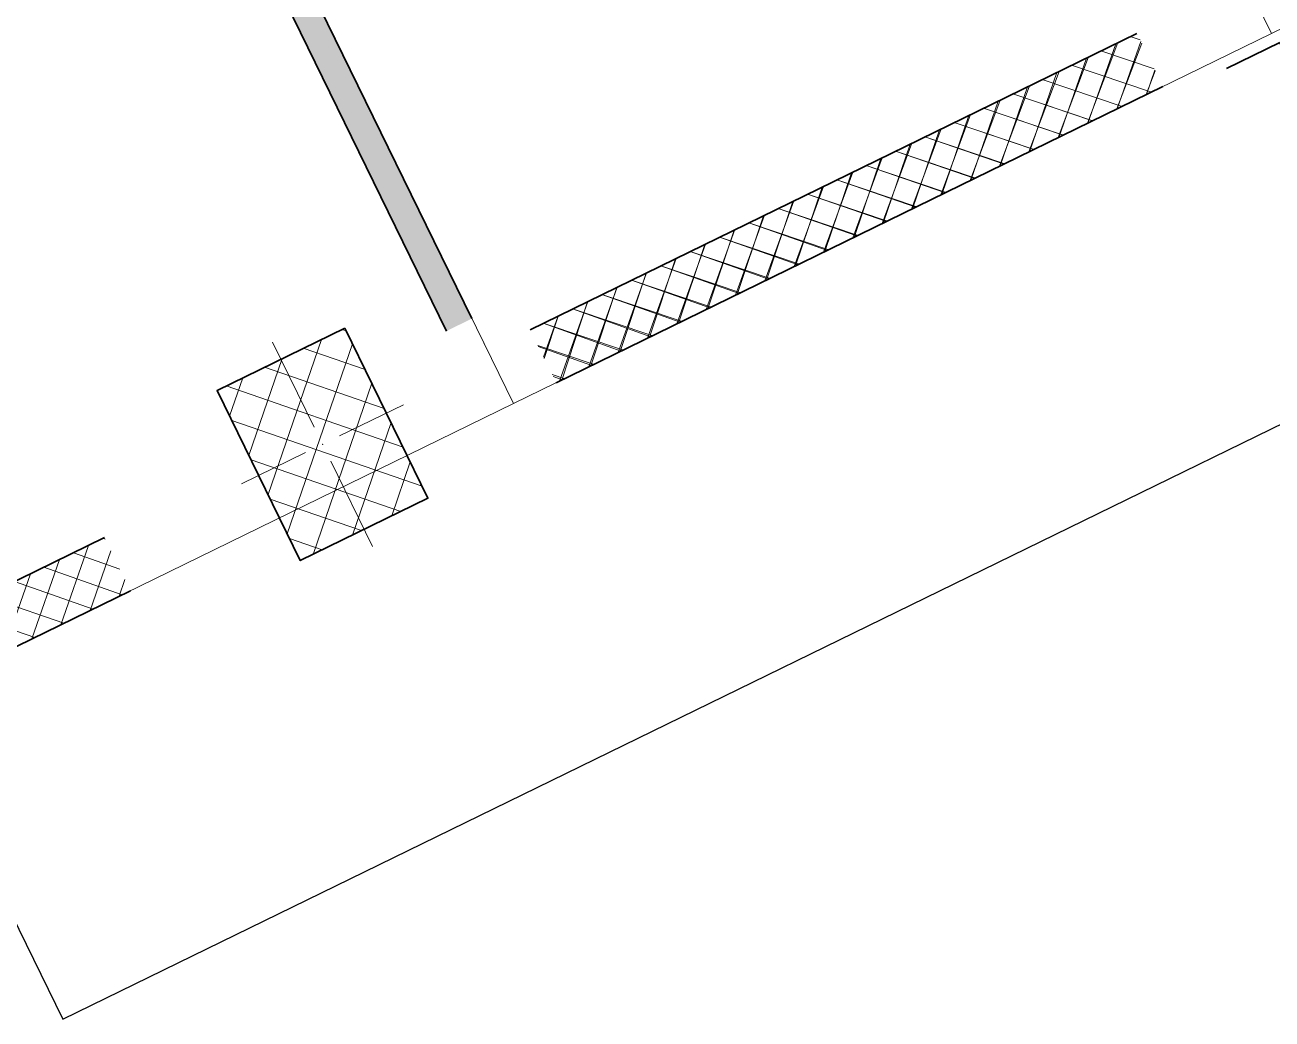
# Model space of a CAD drawing. Header units: metres. Extents: x 7511783 to 7512372, y 4692307 to 4692611.
# Drawn here: x 7511792.5 to 7511797.76, y 4692497.78 to 4692501.98 of the extents above; entities that cross this region are included whole.
import ezdxf

# ---------------------------------------------------------------- set-up
doc = ezdxf.new("R2010")
doc.units = ezdxf.units.M
doc.layers.get('0').update_dxf_attribs({"lineweight": 0})
for name, color, linetype, lineweight in [('A - Muret', 7, 'Continuous', 0), ('A - Muret_Pen_No__101', 252, 'Continuous', 0), ('A - Muret_Pen_No__7', 7, 'Continuous', 0), ('A - Pllaka Themel', 7, 'Continuous', 0), ('A - Pllaka Themel_Pen_No__42', 8, 'Continuous', 0), ('A - Shtyllat', 7, 'Continuous', 0), ('ARCHICAD Doors_Pen_No__42', 8, 'Continuous', 0), ('Structural - Bearing', 7, 'Continuous', 0), ('Structural - Bearing_Pen_No__20', 1, 'Continuous', 0), ('Structural - Bearing_Pen_No__21', 7, 'Continuous', 0)]:
    doc.layers.add(name, color=color, linetype=linetype, lineweight=lineweight)
doc.layers.add('A - Muret_Pen_No__102', color=7, linetype='Continuous', lineweight=0, true_color=0xcccccc)
pattern_1 = [(44.99999999999999, (0, 0), (-68.94290863686237, 68.94290863686243), []), (135.0000000000002, (0, 0), (68.94290863686219, 68.94290863686261), [])]

# ---------------------------------------------------------------- blocks, each defined once
blk = doc.blocks.new('Slab_1', base_point=(-1850.000000000003, -20500.83600967443))
at = {"layer": 'A - Pllaka Themel_Pen_No__42', "color": 8, "linetype": 'Continuous', "lineweight": 25, "flags": 128}
blk.add_lwpolyline([(-1850.000000000003, -20500.83600967443), (27400.0000000007, -20500.83534970144), (27400.0000000007, 1500), (-1000, 1500), (-999.9999999999993, -8550.830745419273), (-1850.000000000002, -8550.830745419273)], close=True, dxfattribs=at)
blk = doc.blocks.new('Door 22')
at = {"layer": 'ARCHICAD Doors_Pen_No__42', "color": 8, "linetype": 'Continuous', "lineweight": 25}
for p, q in [((-260.3921784050518, 393.9747868736185), (-237.4491209510099, 426.7408686451782)), ((-237.4491209510099, 426.7408686451782), (371.9999999999999, 0)), ((349.0569425459581, -32.76608177155968), (-260.3921784050518, 393.9747868736185)), ((-387, 23.99999999999998), (-437, 23.99999999999998)), ((-437, 23.99999999999998), (-437, 4.99999999999999)), ((-437, 4.99999999999999), (-387, 4.99999999999999)), ((-400, 4.99999999999999), (-437.0000000000001, 4.99999999999999)), ((-400, 4.99999999999999), (-437.0000000000001, 4.99999999999999)), ((-375, 4.99999999999999), (-400, 4.99999999999999)), ((-400, 4.99999999999999), (-400, 0)), ((-400, 0), (-400, 4.99999999999999)), ((-400, 0), (-400, 4.99999999999999)), ((-400, 0), (-375, 0)), ((-372.0000000000001, 0), (-400, 0)), ((-400, 0), (-400, -115)), ((-400, -115), (-400, 0)), ((-400, -115), (-400, 0)), ((-387, 4.99999999999999), (-387, 23.99999999999998)), ((-375, 0), (-375, 4.99999999999999)), ((-372.0000000000001, -40), (-372.0000000000001, 0)), ((371.9999999999999, 0), (349.0569425459581, -32.76608177155968)), ((400, 0), (372.0000000000001, 0)), ((372.0000000000001, 0), (372.0000000000001, -40)), ((400, 4.99999999999999), (375, 4.99999999999999)), ((375, 4.99999999999999), (375, 0)), ((375, 0), (400, 0)), ((437, 23.99999999999998), (387, 23.99999999999998)), ((387, 23.99999999999998), (387, 4.99999999999999)), ((387, 4.99999999999999), (437, 4.99999999999999)), ((400, 0), (400, 4.99999999999999)), ((400, 0), (400, 4.99999999999999)), ((400, 0), (400, 4.99999999999999)), ((400, 4.99999999999999), (437.0000000000001, 4.99999999999999)), ((400, 4.99999999999999), (437.0000000000001, 4.99999999999999)), ((400, -115), (400, 0)), ((400, -115), (400, 0)), ((400, -115), (400, 0)), ((437, 4.99999999999999), (437, 23.99999999999998)), ((-360.0000000000001, -40), (-372.0000000000001, -40)), ((-360.0000000000001, -115), (-360.0000000000001, -40)), ((372.0000000000001, -40), (360.0000000000001, -40)), ((360.0000000000001, -40), (360.0000000000001, -115)), ((-387, -115), (-437, -115)), ((-437, -115), (-437, -134)), ((-400, -115), (-437.0000000000001, -115)), ((-400, -115), (-437.0000000000001, -115)), ((-437, -134), (-387, -134)), ((-400, -115), (-360.0000000000001, -115)), ((-387, -134), (-387, -115)), ((360.0000000000001, -115), (400, -115)), ((437, -115), (387, -115)), ((387, -115), (387, -134)), ((387, -134), (437, -134)), ((400, -115), (437.0000000000001, -115)), ((400, -115), (437.0000000000001, -115)), ((437, -134), (437, -115))]:
    blk.add_line(p, q, dxfattribs=at)
blk.add_arc((371.9999999999999, 0), 744, 145, 180, dxfattribs=at)
blk = doc.blocks.new('Wall_20', base_point=(999.9999999999982, -16800.83534970144))
at = {"layer": 'A - Muret_Pen_No__102', "linetype": 'Continuous', "lineweight": 0, "true_color": 0xcccccc}
for points in [[(999.9999999999982, -16920.83534970144), (3261.95097811315, -16920.83534970144), (3261.95097811315, -16800.83536996704), (999.9999999999982, -16800.83536996704)], [(4061.950966788256, -16800.83536996704), (4061.950966788256, -16920.83534970144), (4440.000020265594, -16920.83534970144), (4559.999999999995, -16800.83536996704)]]:
    blk.add_hatch(color=254, dxfattribs=at).paths.add_polyline_path(points)
at = {"layer": 'A - Muret_Pen_No__7', "color": 7, "linetype": 'Continuous', "lineweight": 35}
for p, q in [((3261.950970048401, -16800.83534970144), (3224.9509700484, -16800.83534970144)), ((3261.950970048401, -16800.83534970144), (3261.950970048401, -16915.83534970144)), ((4061.950970048401, -16800.83534970144), (4098.950970048401, -16800.83534970144)), ((4061.950970048401, -16800.83534970144), (4061.950970048401, -16915.83534970144)), ((3261.950970048401, -16920.83534970144), (3224.9509700484, -16920.83534970144)), ((3261.950970048401, -16915.83534970144), (3261.950970048401, -16920.83534970144)), ((4061.950970048401, -16915.83534970144), (4061.950970048401, -16920.83534970144)), ((4061.950970048401, -16920.83534970144), (4098.950970048401, -16920.83534970144))]:
    blk.add_line(p, q, dxfattribs=at)
at = {"layer": 'A - Muret_Pen_No__7', "color": 7, "linetype": 'Continuous', "lineweight": 35, "flags": 128}
for points in [[(3261.95097811315, -16800.83534970144), (999.9999999999982, -16800.83534970144)], [(4559.999999999995, -16800.83534970144), (4061.950966788255, -16800.83534970144)], [(999.9999999999982, -16920.83534970144), (3261.950960827786, -16920.83534970144)], [(4061.950977517101, -16920.83534970144), (4439.999999999995, -16920.83534970144)]]:
    blk.add_lwpolyline(points, dxfattribs=at)
at = {"layer": 'ARCHICAD Doors_Pen_No__42', "color": 8, "linetype": 'Continuous', "lineweight": 25, "xscale": -1, "zscale": 1000, "rotation": 180}
blk.add_blockref('Door 22', (3661.950970048401, -16915.83534970144), dxfattribs=at)
blk = doc.blocks.new('Wall_23', base_point=(999.9999999999973, -19000.83664299364))
at = {"layer": 'A - Muret_Pen_No__102', "linetype": 'Continuous', "lineweight": 0, "true_color": 0xcccccc}
for points in [[(879.9999964032554, -11900.83965125988), (879.9999964032554, -12045.66582456024), (999.9999923857845, -12045.66582456024), (999.9999923857845, -11900.83965125988)], [(879.9999964032554, -18600.83751339242), (999.9999923857845, -18600.83751339242), (999.9999923857845, -12845.66586433567), (879.9999964032554, -12845.66586433567)]]:
    blk.add_hatch(color=254, dxfattribs=at).paths.add_polyline_path(points)
at = {"layer": 'A - Muret_Pen_No__7', "color": 7, "linetype": 'Continuous', "lineweight": 35}
for p, q in [((879.9999999999976, -12045.66582180403), (879.9999999999976, -12008.66582180403)), ((884.9999999999976, -12045.66582180403), (879.9999999999976, -12045.66582180403)), ((999.9999999999976, -12045.66582180403), (884.9999999999976, -12045.66582180403)), ((999.9999999999976, -12045.66582180403), (999.9999999999976, -12008.66582180403)), ((879.9999999999976, -12845.66582180403), (879.9999999999976, -12882.66582180403)), ((884.9999999999976, -12845.66582180403), (879.9999999999976, -12845.66582180403)), ((999.9999999999976, -12845.66582180403), (884.9999999999976, -12845.66582180403)), ((999.9999999999976, -12845.66582180403), (999.9999999999976, -12882.66582180403))]:
    blk.add_line(p, q, dxfattribs=at)
at = {"layer": 'A - Muret_Pen_No__7', "color": 7, "linetype": 'Continuous', "lineweight": 35, "flags": 128}
for points in [[(879.9999999999986, -11900.83965125988), (879.9999999999986, -12045.66583411893)], [(999.9999999999986, -12045.66583473693), (999.9999999999986, -11900.83965125988)], [(879.9999999999984, -12845.66577665315), (879.9999999999973, -18600.83751339242)], [(999.9999999999976, -16800.83534970144), (999.9999999999984, -12845.66578068488)], [(999.9999999999973, -18600.83751339242), (999.9999999999976, -16920.83534970144)]]:
    blk.add_lwpolyline(points, dxfattribs=at)
at = {"layer": 'ARCHICAD Doors_Pen_No__42', "color": 8, "linetype": 'Continuous', "lineweight": 25, "zscale": 1000, "rotation": 89.99999999999999}
blk.add_blockref('Door 22', (884.9999999999985, -12445.66582180403), dxfattribs=at)
blk = doc.blocks.new('Wall_28', base_point=(4359.999999999999, -19000.83746143693))
at = {"layer": 'A - Muret_Pen_No__101', "linetype": 'Continuous', "lineweight": 13}
h = blk.add_hatch(dxfattribs=at)
h.set_pattern_fill('CONCRETE_BLOCK', color=252, style=0, pattern_type=2)
h.set_pattern_definition(pattern_1)
h.paths.add_polyline_path([(-1599.999911188997, -18750.83599606482), (-1600.000000000003, -19000.83604809109), (-799.9999578513525, -19000.83649214612), (-799.9999578513525, -18750.83617368683)])
h = blk.add_hatch(dxfattribs=at)
h.set_pattern_fill('CONCRETE_BLOCK', color=252, style=0, pattern_type=2)
h.set_pattern_definition(pattern_1)
h.paths.add_polyline_path([(1200.000014303765, -18750.83672414215), (1200.000014303765, -19000.83753080614), (4050.000007605421, -19000.83861859194), (4050.000007605421, -18750.83737681363)])
at = {"layer": 'A - Muret_Pen_No__7', "color": 7, "linetype": 'Continuous', "lineweight": 35, "flags": 128}
for points in [[(-799.9999939402578, -18750.83620454187), (-1599.999939103926, -18750.83600967444)], [(4050.000016493705, -18750.83738592579), (1199.999957779945, -18750.83669171049)], [(-1600.000000000003, -19000.83600967443), (-799.9999660252012, -19000.83620454189)], [(1199.999985695215, -19000.8366917105), (4050.000008941136, -19000.83738592579)]]:
    blk.add_lwpolyline(points, dxfattribs=at)
blk = doc.blocks.new('Wall_31', base_point=(4324.943754994801, -19050.13676935824))
at = {"layer": 'A - Muret_Pen_No__101', "linetype": 'Continuous', "lineweight": 13}
h = blk.add_hatch(dxfattribs=at)
h.set_pattern_fill('CONCRETE_BLOCK', color=252, style=0, pattern_type=2)
h.set_pattern_definition(pattern_1)
h.paths.add_polyline_path([(4324.932768723052, -19850.13671995248), (4324.883329782709, -23450.38605278412), (4324.924441474479, -23450.38605278412), (4324.940964833851, -22850.38602427357), (4574.891592413645, -22850.39290900664), (4574.943785247217, -19050.14365409666), (4574.921688532501, -19850.14360468556)])
h = blk.add_hatch(dxfattribs=at)
h.set_pattern_fill('CONCRETE_BLOCK', color=252, style=0, pattern_type=2)
h.set_pattern_definition(pattern_1)
h.paths.add_polyline_path([(4574.943783042632, -19050.14017894298), (4324.943784342989, -19050.13676935824), (4574.943783042632, -19050.14365409666)])
at = {"layer": 'A - Muret_Pen_No__7', "color": 7, "linetype": 'Continuous', "lineweight": 35, "flags": 128}
for points in [[(4574.943754971229, -19050.14020241443), (4324.943754994801, -19050.13676935824)], [(4574.891569046112, -22850.39296290044), (4574.943754971229, -19050.14020241443)], [(4324.932769214783, -19850.13678361601), (4324.883329782709, -23450.38604232808)]]:
    blk.add_lwpolyline(points, dxfattribs=at)
blk = doc.blocks.new('Wall_34', base_point=(4049.999999999995, -19000.83861859194))
at = {"layer": 'A - Muret_Pen_No__101', "linetype": 'Continuous', "lineweight": 13}
h = blk.add_hatch(dxfattribs=at)
h.set_pattern_fill('CONCRETE_BLOCK', color=252, style=0, pattern_type=2)
h.set_pattern_definition(pattern_1)
h.paths.add_polyline_path([(-1600.000000000003, -18750.83608199072), (-1600.000000000003, -19000.83609284267), (-799.9999821121047, -19000.83752410059), (-799.9999821121047, -18750.83641875729)])
h = blk.add_hatch(dxfattribs=at)
h.set_pattern_fill('CONCRETE_BLOCK', color=252, style=0, pattern_type=2)
h.set_pattern_definition(pattern_1)
h.paths.add_polyline_path([(4050.000110547347, -18750.83860774), (1200.00002051182, -18750.83734486536), (1200.00002051182, -19000.83752410059), (4050.000026355704, -19000.83861859194)])
at = {"layer": 'A - Muret_Pen_No__7', "color": 7, "linetype": 'Continuous', "lineweight": 35, "flags": 128}
for points in [[(-799.9999821121131, -18750.83647397329), (-1600.000000000003, -18750.83612022176)], [(4050.000110547347, -18750.83861859197), (1200.000020511829, -18750.83735835211)], [(-1600.000000000003, -19000.83612022178), (-799.9999977638377, -19000.83647397331)], [(1199.999965727371, -19000.83735835211), (4049.999999999995, -19000.83861859194)]]:
    blk.add_lwpolyline(points, dxfattribs=at)
blk = doc.blocks.new('Column_13', base_point=(-68019.82202355302, 187356.8082144757))
at = {"layer": 'Structural - Bearing', "linetype": 'Continuous', "lineweight": 0, "true_color": 0x000000}
h = blk.add_hatch(dxfattribs=at)
h.set_pattern_fill('CONCRETE_BLOCK', color=18, style=0, pattern_type=2)
h.set_pattern_definition([(44.99999999999999, (0, 0), (-91.92387818248316, 91.92387818248324), []), (135.0000000000002, (0, 0), (91.92387818248291, 91.92387818248349), [])])
h.paths.add_polyline_path([(-67719.82202355302, 187756.8082144758), (-68319.82202355302, 187756.8082144758), (-68319.82202355302, 186956.8082144757), (-67719.82202355302, 186956.8082144757)])
at = {"layer": 'Structural - Bearing_Pen_No__20', "color": 1, "linetype": 'Continuous', "lineweight": 0}
for p, q in [((-68019.82202355302, 187436.8082144758), (-68019.82202355302, 187836.8082144757)), ((-68099.82202355302, 187356.8082144757), (-68399.82202355302, 187356.8082144757)), ((-67939.82202355302, 187356.8082144757), (-67639.82202355302, 187356.8082144757)), ((-68019.82202355302, 187276.8082144757), (-68019.82202355302, 186876.8082144758))]:
    blk.add_line(p, q, dxfattribs=at)
blk.add_point((-68019.82202355302, 187356.8082144757), dxfattribs=at)
at = {"layer": 'Structural - Bearing_Pen_No__21', "color": 7, "linetype": 'Continuous', "lineweight": 35, "flags": 128}
blk.add_lwpolyline([(-67719.82202355302, 187756.8082144758), (-68319.82202355302, 187756.8082144758), (-68319.82202355302, 186956.8082144757), (-67719.82202355302, 186956.8082144757)], close=True, dxfattribs=at)

msp = doc.modelspace()

# ---------------------------------------------------------------- linework, layer by layer
for points in [[(7511814.940718854, 4692518.795811849), (7511807.191654527, 4692515.008645863), (7511808.607725294, 4692512.111169619), (7511806.855762871, 4692511.254940762), (7511808.776787491, 4692507.324259242), (7511805.767005966, 4692505.85330201), (7511803.450798807, 4692510.592581552), (7511801.878524876, 4692509.824171057), (7511800.857636956, 4692511.913048651), (7511798.858602958, 4692510.936069594), (7511802.195699201, 4692504.107910081), (7511797.757394506, 4692501.938797029), (7511794.420298262, 4692508.766956542), (7511790.548012194, 4692506.874471273), (7511788.264366306, 4692511.547125959), (7511812.657073273, 4692523.468465906), (7511814.940718854, 4692518.795811849)], [(7511794.558938948, 4692500.375632917), (7511797.757393343, 4692501.938799407), (7511794.420297956, 4692508.76695717), (7511791.22184356, 4692507.203790679), (7511794.558938948, 4692500.375632917)], [(7511788.956148394, 4692505.918401471), (7511792.222989108, 4692499.233994467), (7511794.558938948, 4692500.375632917), (7511791.292098234, 4692507.06003992), (7511788.956148394, 4692505.918401471)]]:
    msp.add_lwpolyline(points, close=True)

# ---------------------------------------------------------------- block references
at = {"layer": 'A - Muret', "color": 7, "lineweight": 35, "xscale": 0.001, "yscale": 0.001, "zscale": 0.001, "rotation": 26.04594307934832}
for name, p in [('Wall_23', (7511794.558939243, 4692500.375632312)), ('Wall_20', (7511793.592936911, 4692502.352206415)), ('Wall_28', (7511797.577705549, 4692501.850979726)), ('Wall_34', (7511797.29918896, 4692501.714860256)), ('Wall_31', (7511797.567856454, 4692501.791294239))]:
    msp.add_blockref(name, p, dxfattribs=at)
at = {"layer": 'A - Pllaka Themel', "color": 8, "linetype": 'Continuous', "lineweight": 25, "xscale": 0.001, "yscale": 0.001, "zscale": 0.001, "rotation": 26.04594307934832}
msp.add_blockref('Slab_1', (7511792.65701613, 4692497.776558136), dxfattribs=at)
at = {"layer": 'A - Shtyllat', "color": 7, "lineweight": 35, "xscale": 0.001, "yscale": 0.001, "zscale": 0.001, "rotation": 26.04594307934832}
msp.add_blockref('Column_13', (7511793.752367506, 4692500.204046571), dxfattribs=at)

doc.saveas('drawing.dxf')
